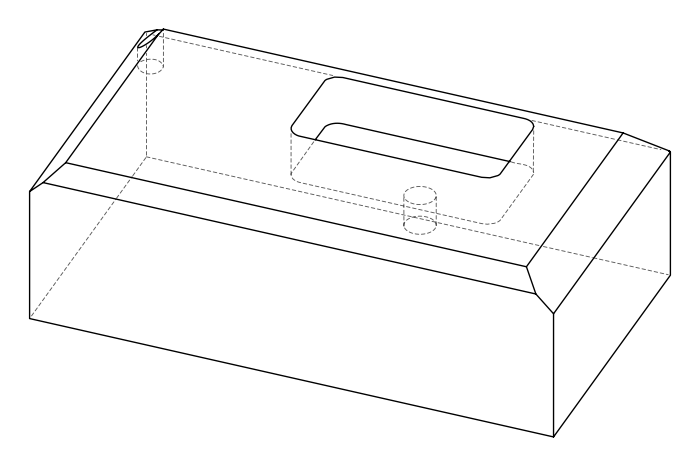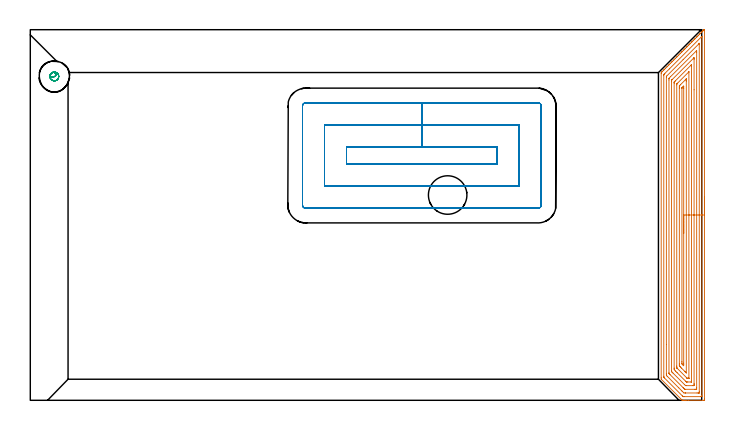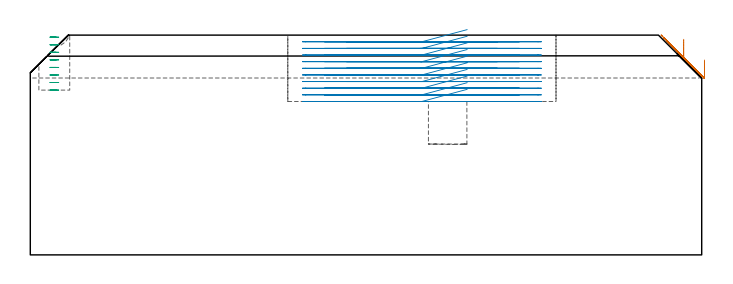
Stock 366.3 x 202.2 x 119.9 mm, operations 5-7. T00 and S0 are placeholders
(PLAN: 7 operations, 3 tool changes, 83.3 min)
(1 INDEXABLE_INSERT_DRILL_BLIND_HOLE_FROM_SOLID | STEP1POCKET | NXT0302_013 | 0.11 min | 20602 mm3)
(2 AREA_MILL | FG_CHAMFER_SURFACE | UGT0205_001 | 25.11 min | 99943 mm3)
(3 AREA_MILL_1 | FG_CHAMFER_SURFACE_1 | UGT0205_001 | 11.74 min | 39411 mm3)
(4 AREA_MILL_2 | FG_CHAMFER_SURFACE_2 | UGT0205_001 | 13.51 min | 22708 mm3)
(5 AREA_MILL_3 | FG_CHAMFER_SURFACE_3 | UGT0205_001 | 13.81 min | 51332 mm3)
(6 MILL_RECTANGULAR_POCKET | POCKET_RECTANGULAR_STRAIGHT | NXT0201_012 | Follow Part, ap 4, ae 75% | 18.27 min | 373800 mm3)
(7 MILL_BLIND_HOLE_FROM_SOLID_MATERIAL | STEP1POCKET_1 | NXT0201_011 | Spiral | 0.78 min | 5033 mm3)
(TOOL NXT0302_013 | Index. Insert Drill 21mm [880-D2100L25-05] | D21 PA176 FL105 Z2)
(TOOL UGT0205_001 | Chamfer Mill 20 x 3 x 45 deg. | D20 FL50 Z2)
(TOOL NXT0201_012 | ENDMILL 16mm [2P460-1600-NA 1630] | D16 FL38 Z6)
(TOOL NXT0201_011 | ENDMILL 12mm [2P460-1200-NA 1630] | D12 FL38 Z6)
(OP 5 AREA_MILL_3)
G17 G21 G94 G90
T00 M6
G54
G17 G0 G90 X367.798 Y111.1 S1061 M3
G43 Z129.9 H0
Z106.302
G94 G1 Y111.062 Z105.43 F250.
Y110.948 Z104.565
Y110.759 Z103.714
Y110.497 Z102.882
Y110.163 Z102.076
Y109.76 Z101.302
Y109.292 Z100.566
Y108.761 Z99.874
Y108.171 Z99.231
Y107.528 Z98.641
Y106.836 Z98.11
Y106.1 Z97.641
Y105.326 Z97.239
Y104.52 Z96.905
Y103.688 Z96.642
Y102.837 Z96.454
Y101.972 Z96.34
Y101.1 Z96.302
X367.8 Y0.884 Z96.3
X367.798 Y0.616 Z96.302
X367.792 Y0.007 Z96.306
X367.786 Y0.004 Z96.311
X367.174 Y0. Z96.923
X359.129 Z104.966
X357.679 Z106.417
X357.341 Z106.755
X356.663 Z107.436
X356.23 Z107.869
X355.94 Z108.155
X355.832 Y0.001 Z108.264
X355.69 Y0.01 Z108.407
X355.614 Y0.085 Z108.484
X355.553 Y0.146 Z108.546
X344.366 Y11.334 Z119.734
X344.204 Y11.494 Z119.889
X344.2 Y12.227 Z119.9
Y178.361
X344.206 Y178.801 Z119.892
X344.266 Y178.864 Z119.832
X344.621 Y179.222 Z119.478
X344.654 Y179.254 Z119.445
X344.826 Y179.427 Z119.271
X345.547 Y180.148 Z118.552
X345.72 Y180.321 Z118.377
X346.44 Y181.041 Z117.659
X346.614 Y181.215 Z117.483
X347.334 Y181.934 Z116.766
X347.508 Y182.109 Z116.589
X348.227 Y182.827 Z115.873
X348.402 Y183.003 Z115.696
X349.12 Y183.72 Z114.979
X349.296 Y183.897 Z114.802
X350.013 Y184.614 Z114.086
X350.189 Y184.791 Z113.908
X350.906 Y185.507 Z113.193
X351.083 Y185.685 Z113.014
X351.8 Y186.4 Z112.3
X351.977 Y186.579 Z112.12
X352.693 Y187.293 Z111.407
X352.871 Y187.473 Z111.226
X353.586 Y188.186 Z110.513
X353.765 Y188.366 Z110.332
X354.479 Y189.08 Z109.62
X354.659 Y189.26 Z109.438
X354.776 Y189.377 Z109.321
X355.372 Y189.973 Z108.727
X355.553 Y190.154 Z108.544
X355.669 Y190.27 Z108.428
X356.266 Y190.866 Z107.834
X356.447 Y191.048 Z107.65
X356.562 Y191.164 Z107.535
X357.159 Y191.759 Z106.941
X357.341 Y191.942 Z106.757
X357.455 Y192.057 Z106.642
X358.052 Y192.652 Z106.047
X358.235 Y192.836 Z105.863
X358.349 Y192.95 Z105.748
X358.945 Y193.545 Z105.154
X359.129 Y193.73 Z104.969
X359.242 Y193.843 Z104.855
X359.838 Y194.439 Z104.261
X360.023 Y194.624 Z104.075
X360.135 Y194.736 Z103.962
X360.732 Y195.332 Z103.368
X360.917 Y195.518 Z103.181
X361.028 Y195.63 Z103.069
X361.625 Y196.225 Z102.475
X361.81 Y196.412 Z102.287
X361.921 Y196.523 Z102.176
X362.518 Y197.118 Z101.582
X362.704 Y197.306 Z101.393
X362.815 Y197.416 Z101.283
X363.411 Y198.011 Z100.688
X363.598 Y198.199 Z100.499
X363.708 Y198.309 Z100.389
X364.304 Y198.905 Z99.795
X364.492 Y199.093 Z99.605
X364.601 Y199.202 Z99.496
X365.198 Y199.798 Z98.902
X365.386 Y199.987 Z98.712
X365.494 Y200.096 Z98.603
X366.091 Y200.691 Z98.009
X366.28 Y200.881 Z97.818
X366.387 Y200.989 Z97.71
X366.727 Y201.328 Z97.37
X366.849 Y201.449 Z97.251
X366.984 Y201.584 Z97.116
X367.174 Y201.775 Z96.924
X367.281 Y201.882 Z96.817
X367.496 Y202.097 Z96.603
X367.582 Y202.18 Z96.516
X367.606 Y202.194 Z96.493
X367.621 Y202.196 Z96.478
X367.784 Y202.199 Z96.316
X367.789 Y202.18 Z96.311
X367.793 Y202.154 Z96.307
X367.795 Y202.122 Z96.305
X367.797 Y202.063 Z96.303
X367.798 Y101.1 Z96.302
X366.384 Z97.716
X366.385 Y2.402 Z97.715
X366.384 Y2.298 Z97.716
X366.381 Y2.191 Z97.719
X366.374 Y2.01 Z97.726
X366.28 Y2.008 Z97.82
X365.788 Y2.001 Z98.312
X356.849 Y2. Z107.251
X356.447 Y2.002 Z107.653
X356.313 Y2.005 Z107.787
X356.206 Y2.01 Z107.894
X356.143 Y2.019 Z107.957
X356.1 Y2.059 Z108.
X355.748 Y2.402 Z108.352
X345.923 Y12.227 Z118.177
X345.72 Y12.436 Z118.38
X345.639 Y12.523 Z118.461
X345.621 Y12.554 Z118.479
X345.618 Y12.663 Z118.482
X345.616 Y12.804 Z118.484
X345.614 Y13.015 Z118.486
Y13.121
X345.615 Y177.468 Z118.485
Y177.572
X345.618 Y177.679 Z118.482
X345.621 Y177.746 Z118.479
X345.644 Y177.783 Z118.456
X345.72 Y177.864 Z118.38
X345.966 Y178.115 Z118.134
X346.211 Y178.361 Z117.889
X348.667 Y180.817 Z115.433
X366.071 Y198.221 Z98.029
X366.28 Y198.427 Z97.82
X366.352 Y198.495 Z97.748
X366.37 Y198.51 Z97.73
X366.376 Y198.454 Z97.724
X366.379 Y198.319 Z97.721
X366.382 Y198.114 Z97.718
X366.384 Y101.1 Z97.716
X364.97 Z99.13
X364.971 Y4.603 Z99.129
X364.969 Y4.189 Z99.131
X364.967 Y4.069 Z99.133
X364.965 Y4.018 Z99.135
X364.869 Y4.01 Z99.231
X364.679 Y4.002 Z99.421
X364.492 Y4.001 Z99.608
X363.787 Y4. Z100.313
X357.529 Y4.001 Z106.571
X357.341 Y4.002 Z106.759
X356.626 Y4.01 Z107.474
X356.447 Y4.158 Z107.653
X356.412 Y4.189 Z107.688
X355.553 Y5.046 Z108.547
X353.765 Y6.834 Z110.335
X347.48 Y13.121 Z116.62
X347.035 Y13.592 Z117.065
X347.032 Y14.014 Z117.068
X347.029 Y14.492 Z117.071
X347.028 Y30.414 Z117.072
X347.029 Y176.16 Z117.071
X347.031 Y176.575 Z117.069
X347.034 Y176.694 Z117.066
X347.035 Y176.72 Z117.065
X347.051 Y176.741 Z117.049
X347.087 Y176.783 Z117.013
X347.191 Y176.891 Z116.909
X356.164 Y185.865 Z107.936
X364.881 Y194.581 Z99.219
X364.919 Y194.619 Z99.181
X364.956 Y194.652 Z99.144
X364.965 Y194.657 Z99.135
Y194.656
X364.967 Y194.634 Z99.133
X364.968 Y194.228 Z99.132
X364.97 Y101.1 Z99.13
X363.556 Z100.544
X363.557 Y6.868 Z100.543
X363.55 Y6.023 Z100.55
X362.704 Y6.001 Z101.396
X362.679 Y6. Z101.421
X357.315 Z106.785
X357.099 Y6.01 Z107.001
X357.038 Y6.023 Z107.062
X356.894 Y6.16 Z107.206
X356.715 Y6.336 Z107.385
X356.447 Y6.602 Z107.653
X356.18 Y6.868 Z107.92
X349.035 Y14.014 Z115.065
X348.775 Y14.275 Z115.325
X348.603 Y14.451 Z115.497
X348.468 Y14.593 Z115.632
X348.449 Y14.63 Z115.651
X348.447 Y14.654 Z115.653
X348.443 Y14.866 Z115.657
Y14.907
Y174.788
X348.448 Y175.636 Z115.652
X348.45 Y175.682 Z115.65
X349.309 Y176.561 Z114.791
X363.368 Y190.619 Z100.732
X363.456 Y190.705 Z100.644
X363.516 Y190.76 Z100.584
X363.543 Y190.784 Z100.557
X363.547 Y190.746 Z100.553
X363.554 Y190.017 Z100.546
Y189.973
X363.556 Y101.1 Z100.544
X362.141 Z101.959
X362.143 Y9.216 Z101.957
X362.141 Y8.655 Z101.959
X362.138 Y8.328 Z101.962
X362.131 Y8.01 Z101.969
X361.81 Y8.004 Z102.29
X361.571 Y8.001 Z102.529
X357.995 Z106.105
X357.668 Y8.006 Z106.432
X357.507 Y8.01 Z106.593
X357.341 Y8.169 Z106.759
X356.845 Y8.655 Z107.255
X350.591 Y14.907 Z113.509
X350.189 Y15.31 Z113.911
X349.946 Y15.559 Z114.154
X349.887 Y15.623 Z114.213
X349.864 Y15.654 Z114.236
X349.862 Y15.69 Z114.238
X349.859 Y15.8 Z114.241
X349.857 Y16.132 Z114.243
Y173.895
X349.858 Y174.226 Z114.242
X349.861 Y174.508 Z114.239
X349.864 Y174.643 Z114.236
X349.992 Y174.788 Z114.108
X350.089 Y174.889 Z114.011
X350.189 Y174.991 Z113.911
X361.81 Y186.611 Z102.29
X361.918 Y186.716 Z102.182
X362.124 Y186.914 Z101.976
X362.133 Y186.729 Z101.967
X362.137 Y186.4 Z101.963
X362.139 Y186.071 Z101.961
X362.14 Y169.413 Z101.96
X362.141 Y101.1 Z101.959
X360.727 Z103.373
X360.728 Y10.629 Z103.372
X360.727 Y10.441 Z103.373
X360.723 Y10.089 Z103.377
X360.722 Y10.01 Z103.378
X360.611 Y10.006 Z103.489
X360.463 Y10.001 Z103.637
X358.676 Y10. Z105.424
X358.235 Y10.003 Z105.865
X358.088 Y10.006 Z106.012
X357.972 Y10.01 Z106.128
X357.874 Y10.086 Z106.226
X357.508 Y10.441 Z106.592
X352.871 Y15.076 Z111.229
X352.149 Y15.8 Z111.951
X351.977 Y15.974 Z112.123
X351.278 Y16.693 Z112.822
X351.272 Y17.398 Z112.828
Y17.586
X351.271 Y173.002 Z112.829
X351.273 Y173.355 Z112.827
X351.276 Y173.531 Z112.824
X351.278 Y173.614 Z112.822
X351.319 Y173.66 Z112.781
X351.545 Y173.895 Z112.555
X351.76 Y174.112 Z112.34
X351.977 Y174.33 Z112.123
X360.475 Y182.827 Z103.625
X360.552 Y182.902 Z103.548
X360.7 Y183.043 Z103.4
X360.717 Y183.058 Z103.383
X360.72 Y183.023 Z103.38
X360.724 Y182.827 Z103.376
X360.725 Y182.621 Z103.375
X360.726 Y182.124 Z103.374
X360.727 Y101.1 Z103.373
X359.313 Z104.787
X359.314 Y12.227 Z104.786
X359.313 Y12.043 Z104.787
X359.31 Y12.017 Z104.79
X359.308 Y12.01 Z104.792
X359.299 Y12.007 Z104.801
X359.242 Y12.003 Z104.858
X359.129 Y12.001 Z104.971
X358.458 Y12.004 Z105.642
X358.408 Y12.01 Z105.692
X358.303 Y12.103 Z105.797
X358.235 Y12.165 Z105.865
X358.17 Y12.227 Z105.93
X352.871 Y17.527 Z111.229
X352.813 Y17.586 Z111.287
X352.756 Y17.653 Z111.344
X352.692 Y17.731 Z111.408
X352.69 Y17.767 Z111.41
X352.686 Y18.48 Z111.414
X352.685 Y18.665 Z111.415
X352.686 Y172.109 Z111.414
X352.687 Y172.293 Z111.413
X352.692 Y172.48 Z111.408
X352.697 Y172.588 Z111.403
X352.741 Y172.636 Z111.359
X352.871 Y172.772 Z111.229
X352.985 Y172.888 Z111.115
X353.099 Y173.002 Z111.001
X359.24 Y179.143 Z104.86
X359.263 Y179.163 Z104.837
X359.289 Y179.185 Z104.811
X359.304 Y179.195 Z104.796
X359.312 Y179.114 Z104.788
X359.313 Y101.1 Z104.787
X357.899 Z106.201
X357.9 Y15.242 Z106.2
X357.898 Y15.055 Z106.202
X357.896 Y14.988 Z106.204
X357.895 Y14.966 Z106.205
X357.836 Y15.021 Z106.264
X357.637 Y15.214 Z106.463
X357.341 Y15.506 Z106.759
X357.046 Y15.8 Z107.054
X355.26 Y17.586 Z108.84
X354.659 Y18.19 Z109.441
X354.374 Y18.48 Z109.726
X354.107 Y18.764 Z109.993
X354.103 Y19.036 Z109.997
X354.101 Y19.373 Z109.999
X354.1 Y19.932 Z110.
Y170.322
X354.101 Y170.881 Z109.999
X354.103 Y171.216 Z109.997
X354.107 Y171.494 Z109.993
X354.113 Y171.555 Z109.987
X354.149 Y171.595 Z109.951
X354.213 Y171.662 Z109.887
X354.655 Y172.109 Z109.445
X357.335 Y174.788 Z106.765
X357.787 Y175.236 Z106.313
X357.833 Y175.279 Z106.267
X357.891 Y175.329 Z106.209
X357.893 Y175.253 Z106.207
X357.896 Y175.127 Z106.204
X357.897 Y174.788 Z106.203
X357.898 Y174.232 Z106.202
X357.899 Y101.1 Z106.201
X356.485 Z107.615
X356.486 Y20.266 Z107.614
X356.484 Y19.373 Z107.616
X356.483 Y19.337 Z107.617
X356.447 Y18.861 Z107.653
X355.929 Y19.373 Z108.171
X355.553 Y19.755 Z108.547
X355.517 Y20.266 Z108.583
X355.516 Y20.304 Z108.584
X355.514 Y21.159 Z108.586
Y170.362
X355.515 Y170.401 Z108.585
X355.519 Y170.479 Z108.581
X355.523 Y170.515 Z108.577
X355.53 Y170.527 Z108.57
X355.553 Y170.554 Z108.547
X355.883 Y170.886 Z108.217
X356.213 Y171.216 Z107.887
X356.332 Y171.33 Z107.768
X356.447 Y171.439 Z107.653
X356.477 Y171.216 Z107.623
X356.48 Y171.182 Z107.62
X356.483 Y170.322 Z107.617
X356.484 Y170.286 Z107.616
X356.485 Y101.1 Z107.615
Y100.228 Z107.653
Y99.364 Z107.767
Y98.512 Z107.956
Y97.68 Z108.218
Y96.874 Z108.552
Y96.1 Z108.955
Y95.364 Z109.424
Y94.672 Z109.955
Y94.029 Z110.544
Y93.44 Z111.187
Y92.908 Z111.879
Y92.44 Z112.615
Y92.037 Z113.389
Y91.703 Z114.195
Y91.441 Z115.027
Y91.252 Z115.879
Y91.138 Z116.744
Y91.1 Z117.615
G0 Z129.9
M5
M2
(OP 6 MILL_RECTANGULAR_POCKET)
G17 G21 G94 G90
T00 M6
G54
G17 G0 G90 X238.356 Y138.3 S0 M3
G43 Z129.9 H1
Z122.9
G94 G1 X213.65 Z116.28 F250.
X172.5 F500.
Y128.8
X254.8
Y138.3
X213.65
Y150.3
X160.5
Y116.8
X266.8
Y150.3
X213.65
Y162.3
X150.3
G3 X148.5 Y160.5 R1.8
G1 Y106.6
G3 X150.3 Y104.8 R1.8
G1 X277.
G3 X278.8 Y106.6 R1.8
G1 Y160.5
G3 X277. Y162.3 R1.8
G1 X213.65
X212.65
G0 X238.356 Y138.3 Z119.28
G1 X213.65 Z112.66 F250.
X172.5 F500.
Y128.8
X254.8
Y138.3
X213.65
Y150.3
X160.5
Y116.8
X266.8
Y150.3
X213.65
Y162.3
X150.3
G3 X148.5 Y160.5 R1.8
G1 Y106.6
G3 X150.3 Y104.8 R1.8
G1 X277.
G3 X278.8 Y106.6 R1.8
G1 Y160.5
G3 X277. Y162.3 R1.8
G1 X213.65
X212.65
G0 X238.356 Y138.3 Z115.66
G1 X213.65 Z109.04 F250.
X172.5 F500.
Y128.8
X254.8
Y138.3
X213.65
Y150.3
X160.5
Y116.8
X266.8
Y150.3
X213.65
Y162.3
X150.3
G3 X148.5 Y160.5 R1.8
G1 Y106.6
G3 X150.3 Y104.8 R1.8
G1 X277.
G3 X278.8 Y106.6 R1.8
G1 Y160.5
G3 X277. Y162.3 R1.8
G1 X213.65
X212.65
G0 X238.356 Y138.3 Z112.04
G1 X213.65 Z105.42 F250.
X172.5 F500.
Y128.8
X254.8
Y138.3
X213.65
Y150.3
X160.5
Y116.8
X266.8
Y150.3
X213.65
Y162.3
X150.3
G3 X148.5 Y160.5 R1.8
G1 Y106.6
G3 X150.3 Y104.8 R1.8
G1 X277.
G3 X278.8 Y106.6 R1.8
G1 Y160.5
G3 X277. Y162.3 R1.8
G1 X213.65
X212.65
G0 X238.356 Y138.3 Z108.42
G1 X213.65 Z101.8 F250.
X172.5 F500.
Y128.8
X254.8
Y138.3
X213.65
Y150.3
X160.5
Y116.8
X266.8
Y150.3
X213.65
Y162.3
X150.3
G3 X148.5 Y160.5 R1.8
G1 Y106.6
G3 X150.3 Y104.8 R1.8
G1 X277.
G3 X278.8 Y106.6 R1.8
G1 Y160.5
G3 X277. Y162.3 R1.8
G1 X213.65
X212.65
G0 X238.356 Y138.3 Z104.8
G1 X213.65 Z98.18 F250.
X172.5 F500.
Y128.8
X254.8
Y138.3
X213.65
Y150.3
X160.5
Y116.8
X266.8
Y150.3
X213.65
Y162.3
X150.3
G3 X148.5 Y160.5 R1.8
G1 Y106.6
G3 X150.3 Y104.8 R1.8
G1 X277.
G3 X278.8 Y106.6 R1.8
G1 Y160.5
G3 X277. Y162.3 R1.8
G1 X213.65
X212.65
G0 X238.356 Y138.3 Z101.18
G1 X213.65 Z94.56 F250.
X172.5 F500.
Y128.8
X254.8
Y138.3
X213.65
Y150.3
X160.5
Y116.8
X266.8
Y150.3
X213.65
Y162.3
X150.3
G3 X148.5 Y160.5 R1.8
G1 Y106.6
G3 X150.3 Y104.8 R1.8
G1 X277.
G3 X278.8 Y106.6 R1.8
G1 Y160.5
G3 X277. Y162.3 R1.8
G1 X213.65
X212.65
G0 X238.356 Y138.3 Z97.56
G1 X213.65 Z90.94 F250.
X172.5 F500.
Y128.8
X254.8
Y138.3
X213.65
Y150.3
X160.5
Y116.8
X266.8
Y150.3
X213.65
Y162.3
X150.3
G3 X148.5 Y160.5 R1.8
G1 Y106.6
G3 X150.3 Y104.8 R1.8
G1 X277.
G3 X278.8 Y106.6 R1.8
G1 Y160.5
G3 X277. Y162.3 R1.8
G1 X213.65
X212.65
G0 X238.356 Y138.3 Z93.94
G1 X213.65 Z87.32 F250.
X172.5 F500.
Y128.8
X254.8
Y138.3
X213.65
Y150.3
X160.5
Y116.8
X266.8
Y150.3
X213.65
Y162.3
X150.3
G3 X148.5 Y160.5 R1.8
G1 Y106.6
G3 X150.3 Y104.8 R1.8
G1 X277.
G3 X278.8 Y106.6 R1.8
G1 Y160.5
G3 X277. Y162.3 R1.8
G1 X213.65
X212.65
G0 X238.356 Y138.3 Z90.32
G1 X213.65 Z83.7 F250.
X172.5 F500.
Y128.8
X254.8
Y138.3
X213.65
Y150.3
X160.5
Y116.8
X266.8
Y150.3
X213.65
Y162.3
X150.3
G3 X148.5 Y160.5 R1.8
G1 Y106.6
G3 X150.3 Y104.8 R1.8
G1 X277.
G3 X278.8 Y106.6 R1.8
G1 Y160.5
G3 X277. Y162.3 R1.8
G1 X213.65
X212.65
G0 Z129.9
M5
M2
(OP 7 MILL_BLIND_HOLE_FROM_SOLID_MATERIAL)
G17 G21 G94 G90
T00 M6
G54
G17 G0 G90 X13.1 Y176.7 S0 M3
G43 Z129.9 H1
Z118.775
G94 G3 X13.689 Y178.511 R1.001 F250.
X11.158 Y178.111 R1.811
X11.689 Y174.758 R2.4
X11.158 Y178.111 R-2.4
X11.424 Y176.435 R1.2
X13.1 Y176.7 R1.2
G0 Z114.65
G3 X13.689 Y178.511 R1.001
X11.158 Y178.111 R1.811
X11.689 Y174.758 R2.4
X11.158 Y178.111 R-2.4
X11.424 Y176.435 R1.2
X13.1 Y176.7 R1.2
G0 Z110.525
G3 X13.689 Y178.511 R1.001
X11.158 Y178.111 R1.811
X11.689 Y174.758 R2.4
X11.158 Y178.111 R-2.4
X11.424 Y176.435 R1.2
X13.1 Y176.7 R1.2
G0 Z106.4
G3 X13.689 Y178.511 R1.001
X11.158 Y178.111 R1.811
X11.689 Y174.758 R2.4
X11.158 Y178.111 R-2.4
X11.424 Y176.435 R1.2
X13.1 Y176.7 R1.2
G0 Z102.275
G3 X13.689 Y178.511 R1.001
X11.158 Y178.111 R1.811
X11.689 Y174.758 R2.4
X11.158 Y178.111 R-2.4
X11.424 Y176.435 R1.2
X13.1 Y176.7 R1.2
G0 Z98.15
G3 X13.689 Y178.511 R1.001
X11.158 Y178.111 R1.811
X11.689 Y174.758 R2.4
X11.158 Y178.111 R-2.4
X11.424 Y176.435 R1.2
X13.1 Y176.7 R1.2
G0 Z94.025
G3 X13.689 Y178.511 R1.001
X11.158 Y178.111 R1.811
X11.689 Y174.758 R2.4
X11.158 Y178.111 R-2.4
X11.424 Y176.435 R1.2
X13.1 Y176.7 R1.2
G0 Z89.9
G3 X13.689 Y178.511 R1.001
X11.158 Y178.111 R1.811
X11.689 Y174.758 R2.4
X11.158 Y178.111 R-2.4
X11.424 Y176.435 R1.2
X13.1 Y176.7 R1.2
G0 Z129.9
M5
M2
